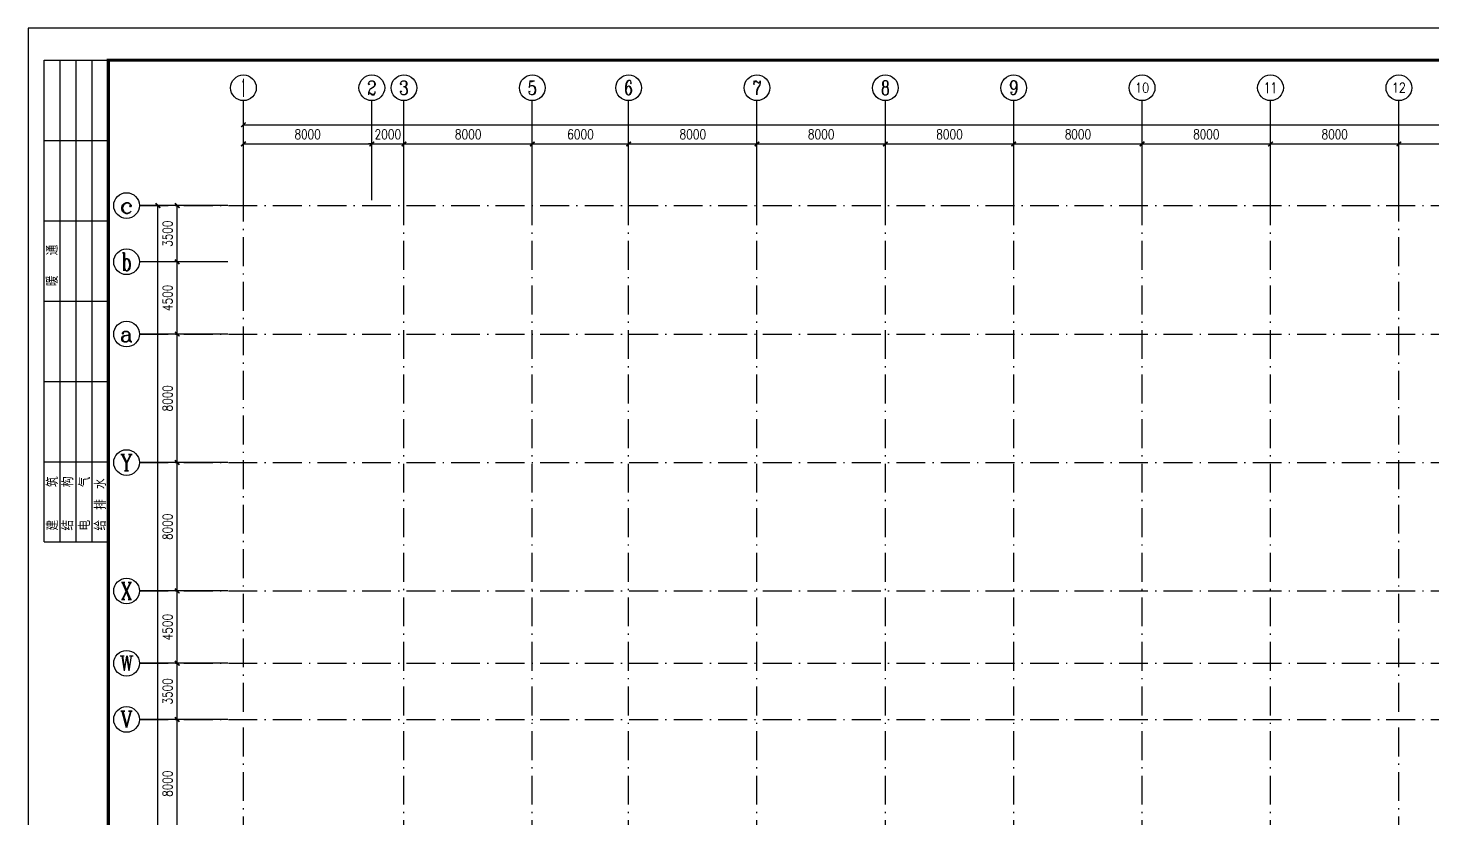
# Model space of a CAD drawing. Extents: x 2468086 to 6957054, y -3413633 to -667223.
# Drawn here: x 4916351 to 5003891, y -1140958 to -1091717 of the extents above; entities that cross this region are included whole.
import ezdxf
from ezdxf.enums import TextEntityAlignment as Align

# ---------------------------------------------------------------- set-up
doc = ezdxf.new("R2010")
doc.units = 0
doc.header["$LTSCALE"] = 100
doc.header["$MEASUREMENT"] = 0
doc.linetypes.add('2', pattern=[18.5, 12, -3, 0.5, -3])
doc.layers.get('0').update_dxf_attribs({"linetype": 'CONTINUOUS'})
doc.layers.get('DEFPOINTS').update_dxf_attribs({"linetype": 'CONTINUOUS'})
for name, color, linetype in [('AXIS', 3, 'CONTINUOUS'), ('AXIS_TEXT', 7, 'CONTINUOUS'), ('PUB_TITLE', 4, 'CONTINUOUS'), ('墙__实线', 3, 'CONTINUOUS'), ('轴线__点划线', 252, '2')]:
    doc.layers.add(name, color=color, linetype=linetype)
doc.styles.add('_TCH_AXIS', font='COMPLEX', dxfattribs={"bigfont": 'GBCBIG'})
doc.styles.add('COMPLEX', font='COMPLEX')
doc.styles.add('DIM_FONT', font='SIMPLEX.shx', dxfattribs={"width": 0.8})
doc.styles.add('HZ', font='txt', dxfattribs={"width": 0.7, "height": 5, "bigfont": 'STF:宋体'})
doc.dimstyles.new('DIMN200', dxfattribs={"dimscale": 2, "dimtxt": 300, "dimasz": 100, "dimexe": 250, "dimexo": 300, "dimgap": 150, "dimtad": 1, "dimdec": 0, "dimzin": 0, "dimdsep": 46, "dimtxsty": 'DIM_FONT', "dimblk": 'ARCHTICK', "dimcen": 0.09, "dimclrt": 7, "dimazin": 2, "dimtfac": 1, "dimtdec": 0, "dimtix": 1, "dimtmove": 2, "dimatfit": 3, "dimldrblk": 'ARCHTICK', "dimfxl": 1, "dimtolj": 1, "dimtzin": 0, "dimarcsym": 0})

# ---------------------------------------------------------------- blocks, each defined once
blk = doc.blocks.new('_ARCHTICK')
at = {"color": 0, "const_width": 0.5}
blk.add_lwpolyline([(-0.71, -0.71), (0.71, 0.71)], dxfattribs=at)
blk = doc.blocks.new('*D2850')
at = {"layer": 'AXIS', "color": 0, "lineweight": -2, "transparency": 16777216}
for p, q in [((4928792, -1134768), (4925142, -1134768)), ((4925642, -1142768), (4925642, -1134768)), ((4928792, -1142768), (4925142, -1142768))]:
    blk.add_line(p, q, dxfattribs=at)
at = {"layer": 'DEFPOINTS', "color": 0, "transparency": 16777216}
for p in [(4925642, -1134768), (4929392, -1134768), (4929392, -1142768)]:
    blk.add_point(p, dxfattribs=at)
at = {"layer": 'AXIS', "color": 0, "lineweight": -2, "transparency": 16777216, "xscale": 200, "yscale": 200, "zscale": 200}
for p, rotation in [((4925642, -1134768), 90), ((4925642, -1142768), 270)]:
    blk.add_blockref('_ARCHTICK', p, dxfattribs=dict(at, rotation=rotation))
at = {"layer": 'AXIS', "color": 7, "transparency": 16777216, "insert": (4925042, -1138768), "char_height": 600, "attachment_point": 5, "rotation": 90, "style": 'DIM_FONT'}
blk.add_mtext('\\A1;8000', dxfattribs=at)
blk = doc.blocks.new('*D2851')
at = {"layer": 'AXIS', "color": 0, "lineweight": -2, "transparency": 16777216}
for p, q in [((4928792, -1131268), (4925142, -1131268)), ((4925642, -1134768), (4925642, -1131268)), ((4928792, -1134768), (4925142, -1134768))]:
    blk.add_line(p, q, dxfattribs=at)
at = {"layer": 'DEFPOINTS', "color": 0, "transparency": 16777216}
for p in [(4925642, -1131268), (4929392, -1131268), (4929392, -1134768)]:
    blk.add_point(p, dxfattribs=at)
at = {"layer": 'AXIS', "color": 0, "lineweight": -2, "transparency": 16777216, "xscale": 200, "yscale": 200, "zscale": 200}
for p, rotation in [((4925642, -1131268), 90), ((4925642, -1134768), 270)]:
    blk.add_blockref('_ARCHTICK', p, dxfattribs=dict(at, rotation=rotation))
at = {"layer": 'AXIS', "color": 7, "transparency": 16777216, "insert": (4925042, -1133018), "char_height": 600, "attachment_point": 5, "rotation": 90, "style": 'DIM_FONT'}
blk.add_mtext('\\A1;3500', dxfattribs=at)
blk = doc.blocks.new('*D2852')
at = {"layer": 'AXIS', "color": 0, "lineweight": -2, "transparency": 16777216}
for p, q in [((4928792, -1126768), (4925142, -1126768)), ((4925642, -1131268), (4925642, -1126768)), ((4928792, -1131268), (4925142, -1131268))]:
    blk.add_line(p, q, dxfattribs=at)
at = {"layer": 'DEFPOINTS', "color": 0, "transparency": 16777216}
for p in [(4925642, -1126768), (4929392, -1126768), (4929392, -1131268)]:
    blk.add_point(p, dxfattribs=at)
at = {"layer": 'AXIS', "color": 0, "lineweight": -2, "transparency": 16777216, "xscale": 200, "yscale": 200, "zscale": 200}
for p, rotation in [((4925642, -1126768), 90), ((4925642, -1131268), 270)]:
    blk.add_blockref('_ARCHTICK', p, dxfattribs=dict(at, rotation=rotation))
at = {"layer": 'AXIS', "color": 7, "transparency": 16777216, "insert": (4925042, -1129018), "char_height": 600, "attachment_point": 5, "rotation": 90, "style": 'DIM_FONT'}
blk.add_mtext('\\A1;4500', dxfattribs=at)
blk = doc.blocks.new('*D2853')
at = {"layer": 'AXIS', "color": 0, "lineweight": -2, "transparency": 16777216}
for p, q in [((4928792, -1118768), (4925142, -1118768)), ((4925642, -1126768), (4925642, -1118768)), ((4928792, -1126768), (4925142, -1126768))]:
    blk.add_line(p, q, dxfattribs=at)
at = {"layer": 'DEFPOINTS', "color": 0, "transparency": 16777216}
for p in [(4925642, -1118768), (4929392, -1118768), (4929392, -1126768)]:
    blk.add_point(p, dxfattribs=at)
at = {"layer": 'AXIS', "color": 0, "lineweight": -2, "transparency": 16777216, "xscale": 200, "yscale": 200, "zscale": 200}
for p, rotation in [((4925642, -1118768), 90), ((4925642, -1126768), 270)]:
    blk.add_blockref('_ARCHTICK', p, dxfattribs=dict(at, rotation=rotation))
at = {"layer": 'AXIS', "color": 7, "transparency": 16777216, "insert": (4925042, -1122768), "char_height": 600, "attachment_point": 5, "rotation": 90, "style": 'DIM_FONT'}
blk.add_mtext('\\A1;8000', dxfattribs=at)
blk = doc.blocks.new('*D2854')
at = {"layer": 'AXIS', "color": 0, "lineweight": -2, "transparency": 16777216}
for p, q in [((4928792, -1110768), (4925142, -1110768)), ((4925642, -1118768), (4925642, -1110768)), ((4928792, -1118768), (4925142, -1118768))]:
    blk.add_line(p, q, dxfattribs=at)
at = {"layer": 'DEFPOINTS', "color": 0, "transparency": 16777216}
for p in [(4925642, -1110768), (4929392, -1110768), (4929392, -1118768)]:
    blk.add_point(p, dxfattribs=at)
at = {"layer": 'AXIS', "color": 0, "lineweight": -2, "transparency": 16777216, "xscale": 200, "yscale": 200, "zscale": 200}
for p, rotation in [((4925642, -1110768), 90), ((4925642, -1118768), 270)]:
    blk.add_blockref('_ARCHTICK', p, dxfattribs=dict(at, rotation=rotation))
at = {"layer": 'AXIS', "color": 7, "transparency": 16777216, "insert": (4925042, -1114768), "char_height": 600, "attachment_point": 5, "rotation": 90, "style": 'DIM_FONT'}
blk.add_mtext('\\A1;8000', dxfattribs=at)
blk = doc.blocks.new('*D2855')
at = {"layer": 'AXIS', "color": 0, "lineweight": -2, "transparency": 16777216}
for p, q in [((4928792, -1106268), (4925142, -1106268)), ((4925642, -1110768), (4925642, -1106268)), ((4928792, -1110768), (4925142, -1110768))]:
    blk.add_line(p, q, dxfattribs=at)
at = {"layer": 'DEFPOINTS', "color": 0, "transparency": 16777216}
for p in [(4925642, -1106268), (4929392, -1106268), (4929392, -1110768)]:
    blk.add_point(p, dxfattribs=at)
at = {"layer": 'AXIS', "color": 0, "lineweight": -2, "transparency": 16777216, "xscale": 200, "yscale": 200, "zscale": 200}
for p, rotation in [((4925642, -1106268), 90), ((4925642, -1110768), 270)]:
    blk.add_blockref('_ARCHTICK', p, dxfattribs=dict(at, rotation=rotation))
at = {"layer": 'AXIS', "color": 7, "transparency": 16777216, "insert": (4925042, -1108518), "char_height": 600, "attachment_point": 5, "rotation": 90, "style": 'DIM_FONT'}
blk.add_mtext('\\A1;4500', dxfattribs=at)
blk = doc.blocks.new('*D2856')
at = {"layer": 'AXIS', "color": 0, "lineweight": -2, "transparency": 16777216}
for p, q in [((4928792, -1102768), (4925142, -1102768)), ((4925642, -1106268), (4925642, -1102768)), ((4928792, -1106268), (4925142, -1106268))]:
    blk.add_line(p, q, dxfattribs=at)
at = {"layer": 'DEFPOINTS', "color": 0, "transparency": 16777216}
for p in [(4925642, -1102768), (4929392, -1102768), (4929392, -1106268)]:
    blk.add_point(p, dxfattribs=at)
at = {"layer": 'AXIS', "color": 0, "lineweight": -2, "transparency": 16777216, "xscale": 200, "yscale": 200, "zscale": 200}
for p, rotation in [((4925642, -1102768), 90), ((4925642, -1106268), 270)]:
    blk.add_blockref('_ARCHTICK', p, dxfattribs=dict(at, rotation=rotation))
at = {"layer": 'AXIS', "color": 7, "transparency": 16777216, "insert": (4925042, -1104518), "char_height": 600, "attachment_point": 5, "rotation": 90, "style": 'DIM_FONT'}
blk.add_mtext('\\A1;3500', dxfattribs=at)
blk = doc.blocks.new('*D2857')
at = {"layer": 'AXIS', "color": 0, "lineweight": -2, "transparency": 16777216}
for p, q in [((4928792, -1102768), (4923942, -1102768)), ((4924442, -1236968), (4924442, -1102768)), ((4928792, -1236968), (4923942, -1236968))]:
    blk.add_line(p, q, dxfattribs=at)
at = {"layer": 'DEFPOINTS', "color": 0, "transparency": 16777216}
for p in [(4924442, -1102768), (4929392, -1102768), (4929392, -1236968)]:
    blk.add_point(p, dxfattribs=at)
at = {"layer": 'AXIS', "color": 0, "lineweight": -2, "transparency": 16777216, "xscale": 200, "yscale": 200, "zscale": 200}
for p, rotation in [((4924442, -1102768), 90), ((4924442, -1236968), 270)]:
    blk.add_blockref('_ARCHTICK', p, dxfattribs=dict(at, rotation=rotation))
at = {"layer": 'AXIS', "color": 7, "transparency": 16777216, "insert": (4923842, -1169868), "char_height": 600, "attachment_point": 5, "rotation": 90, "style": 'DIM_FONT'}
blk.add_mtext('\\A1;134200', dxfattribs=at)
blk = doc.blocks.new('*D2858')
at = {"layer": 'AXIS', "color": 0, "lineweight": -2, "transparency": 16777216}
for p, q in [((4929771, -1102082), (4929771, -1098432)), ((4937771, -1102082), (4937771, -1098432)), ((4929771, -1098932), (4937771, -1098932))]:
    blk.add_line(p, q, dxfattribs=at)
at = {"layer": 'DEFPOINTS', "color": 0, "transparency": 16777216}
for p in [(4937771, -1098932), (4929771, -1102682), (4937771, -1102682)]:
    blk.add_point(p, dxfattribs=at)
at = {"layer": 'AXIS', "color": 0, "lineweight": -2, "transparency": 16777216, "xscale": 200, "yscale": 200, "zscale": 200, "rotation": 180}
blk.add_blockref('_ARCHTICK', (4929771, -1098932), dxfattribs=at)
at = {"layer": 'AXIS', "color": 0, "lineweight": -2, "transparency": 16777216, "xscale": 200, "yscale": 200, "zscale": 200}
blk.add_blockref('_ARCHTICK', (4937771, -1098932), dxfattribs=at)
at = {"layer": 'AXIS', "color": 7, "transparency": 16777216, "insert": (4933771, -1098332), "char_height": 600, "attachment_point": 5, "style": 'DIM_FONT'}
blk.add_mtext('\\A1;8000', dxfattribs=at)
blk = doc.blocks.new('*D2859')
at = {"layer": 'AXIS', "color": 0, "lineweight": -2, "transparency": 16777216}
for p, q in [((4937771, -1102082), (4937771, -1098432)), ((4939771, -1102082), (4939771, -1098432)), ((4937771, -1098932), (4937571, -1098932)), ((4937771, -1098932), (4939771, -1098932)), ((4939771, -1098932), (4939971, -1098932))]:
    blk.add_line(p, q, dxfattribs=at)
at = {"layer": 'DEFPOINTS', "color": 0, "transparency": 16777216}
for p in [(4939771, -1098932), (4937771, -1102682), (4939771, -1102682)]:
    blk.add_point(p, dxfattribs=at)
at = {"layer": 'AXIS', "color": 0, "lineweight": -2, "transparency": 16777216, "xscale": 200, "yscale": 200, "zscale": 200}
blk.add_blockref('_ARCHTICK', (4937771, -1098932), dxfattribs=at)
at = {"layer": 'AXIS', "color": 0, "lineweight": -2, "transparency": 16777216, "xscale": 200, "yscale": 200, "zscale": 200, "rotation": 180}
blk.add_blockref('_ARCHTICK', (4939771, -1098932), dxfattribs=at)
at = {"layer": 'AXIS', "color": 7, "transparency": 16777216, "insert": (4938771, -1098332), "char_height": 600, "attachment_point": 5, "style": 'DIM_FONT'}
blk.add_mtext('\\A1;2000', dxfattribs=at)
blk = doc.blocks.new('*D2860')
at = {"layer": 'AXIS', "color": 0, "lineweight": -2, "transparency": 16777216}
for p, q in [((4939771, -1102082), (4939771, -1098432)), ((4947771, -1102082), (4947771, -1098432)), ((4939771, -1098932), (4947771, -1098932))]:
    blk.add_line(p, q, dxfattribs=at)
at = {"layer": 'DEFPOINTS', "color": 0, "transparency": 16777216}
for p in [(4947771, -1098932), (4939771, -1102682), (4947771, -1102682)]:
    blk.add_point(p, dxfattribs=at)
at = {"layer": 'AXIS', "color": 0, "lineweight": -2, "transparency": 16777216, "xscale": 200, "yscale": 200, "zscale": 200, "rotation": 180}
blk.add_blockref('_ARCHTICK', (4939771, -1098932), dxfattribs=at)
at = {"layer": 'AXIS', "color": 0, "lineweight": -2, "transparency": 16777216, "xscale": 200, "yscale": 200, "zscale": 200}
blk.add_blockref('_ARCHTICK', (4947771, -1098932), dxfattribs=at)
at = {"layer": 'AXIS', "color": 7, "transparency": 16777216, "insert": (4943771, -1098332), "char_height": 600, "attachment_point": 5, "style": 'DIM_FONT'}
blk.add_mtext('\\A1;8000', dxfattribs=at)
blk = doc.blocks.new('*D2861')
at = {"layer": 'AXIS', "color": 0, "lineweight": -2, "transparency": 16777216}
for p, q in [((4947771, -1102082), (4947771, -1098432)), ((4953771, -1102082), (4953771, -1098432)), ((4947771, -1098932), (4953771, -1098932))]:
    blk.add_line(p, q, dxfattribs=at)
at = {"layer": 'DEFPOINTS', "color": 0, "transparency": 16777216}
for p in [(4953771, -1098932), (4947771, -1102682), (4953771, -1102682)]:
    blk.add_point(p, dxfattribs=at)
at = {"layer": 'AXIS', "color": 0, "lineweight": -2, "transparency": 16777216, "xscale": 200, "yscale": 200, "zscale": 200, "rotation": 180}
blk.add_blockref('_ARCHTICK', (4947771, -1098932), dxfattribs=at)
at = {"layer": 'AXIS', "color": 0, "lineweight": -2, "transparency": 16777216, "xscale": 200, "yscale": 200, "zscale": 200}
blk.add_blockref('_ARCHTICK', (4953771, -1098932), dxfattribs=at)
at = {"layer": 'AXIS', "color": 7, "transparency": 16777216, "insert": (4950771, -1098332), "char_height": 600, "attachment_point": 5, "style": 'DIM_FONT'}
blk.add_mtext('\\A1;6000', dxfattribs=at)
blk = doc.blocks.new('*D2862')
at = {"layer": 'AXIS', "color": 0, "lineweight": -2, "transparency": 16777216}
for p, q in [((4953771, -1102082), (4953771, -1098432)), ((4961771, -1102082), (4961771, -1098432)), ((4953771, -1098932), (4961771, -1098932))]:
    blk.add_line(p, q, dxfattribs=at)
at = {"layer": 'DEFPOINTS', "color": 0, "transparency": 16777216}
for p in [(4961771, -1098932), (4953771, -1102682), (4961771, -1102682)]:
    blk.add_point(p, dxfattribs=at)
at = {"layer": 'AXIS', "color": 0, "lineweight": -2, "transparency": 16777216, "xscale": 200, "yscale": 200, "zscale": 200, "rotation": 180}
blk.add_blockref('_ARCHTICK', (4953771, -1098932), dxfattribs=at)
at = {"layer": 'AXIS', "color": 0, "lineweight": -2, "transparency": 16777216, "xscale": 200, "yscale": 200, "zscale": 200}
blk.add_blockref('_ARCHTICK', (4961771, -1098932), dxfattribs=at)
at = {"layer": 'AXIS', "color": 7, "transparency": 16777216, "insert": (4957771, -1098332), "char_height": 600, "attachment_point": 5, "style": 'DIM_FONT'}
blk.add_mtext('\\A1;8000', dxfattribs=at)
blk = doc.blocks.new('*D2863')
at = {"layer": 'AXIS', "color": 0, "lineweight": -2, "transparency": 16777216}
for p, q in [((4961771, -1102082), (4961771, -1098432)), ((4969771, -1102082), (4969771, -1098432)), ((4961771, -1098932), (4969771, -1098932))]:
    blk.add_line(p, q, dxfattribs=at)
at = {"layer": 'DEFPOINTS', "color": 0, "transparency": 16777216}
for p in [(4969771, -1098932), (4961771, -1102682), (4969771, -1102682)]:
    blk.add_point(p, dxfattribs=at)
at = {"layer": 'AXIS', "color": 0, "lineweight": -2, "transparency": 16777216, "xscale": 200, "yscale": 200, "zscale": 200, "rotation": 180}
blk.add_blockref('_ARCHTICK', (4961771, -1098932), dxfattribs=at)
at = {"layer": 'AXIS', "color": 0, "lineweight": -2, "transparency": 16777216, "xscale": 200, "yscale": 200, "zscale": 200}
blk.add_blockref('_ARCHTICK', (4969771, -1098932), dxfattribs=at)
at = {"layer": 'AXIS', "color": 7, "transparency": 16777216, "insert": (4965771, -1098332), "char_height": 600, "attachment_point": 5, "style": 'DIM_FONT'}
blk.add_mtext('\\A1;8000', dxfattribs=at)
blk = doc.blocks.new('*D2864')
at = {"layer": 'AXIS', "color": 0, "lineweight": -2, "transparency": 16777216}
for p, q in [((4969771, -1102082), (4969771, -1098432)), ((4977771, -1102082), (4977771, -1098432)), ((4969771, -1098932), (4977771, -1098932))]:
    blk.add_line(p, q, dxfattribs=at)
at = {"layer": 'DEFPOINTS', "color": 0, "transparency": 16777216}
for p in [(4977771, -1098932), (4969771, -1102682), (4977771, -1102682)]:
    blk.add_point(p, dxfattribs=at)
at = {"layer": 'AXIS', "color": 0, "lineweight": -2, "transparency": 16777216, "xscale": 200, "yscale": 200, "zscale": 200, "rotation": 180}
blk.add_blockref('_ARCHTICK', (4969771, -1098932), dxfattribs=at)
at = {"layer": 'AXIS', "color": 0, "lineweight": -2, "transparency": 16777216, "xscale": 200, "yscale": 200, "zscale": 200}
blk.add_blockref('_ARCHTICK', (4977771, -1098932), dxfattribs=at)
at = {"layer": 'AXIS', "color": 7, "transparency": 16777216, "insert": (4973771, -1098332), "char_height": 600, "attachment_point": 5, "style": 'DIM_FONT'}
blk.add_mtext('\\A1;8000', dxfattribs=at)
blk = doc.blocks.new('*D2865')
at = {"layer": 'AXIS', "color": 0, "lineweight": -2, "transparency": 16777216}
for p, q in [((4977771, -1102082), (4977771, -1098432)), ((4985771, -1102082), (4985771, -1098432)), ((4977771, -1098932), (4985771, -1098932))]:
    blk.add_line(p, q, dxfattribs=at)
at = {"layer": 'DEFPOINTS', "color": 0, "transparency": 16777216}
for p in [(4985771, -1098932), (4977771, -1102682), (4985771, -1102682)]:
    blk.add_point(p, dxfattribs=at)
at = {"layer": 'AXIS', "color": 0, "lineweight": -2, "transparency": 16777216, "xscale": 200, "yscale": 200, "zscale": 200, "rotation": 180}
blk.add_blockref('_ARCHTICK', (4977771, -1098932), dxfattribs=at)
at = {"layer": 'AXIS', "color": 0, "lineweight": -2, "transparency": 16777216, "xscale": 200, "yscale": 200, "zscale": 200}
blk.add_blockref('_ARCHTICK', (4985771, -1098932), dxfattribs=at)
at = {"layer": 'AXIS', "color": 7, "transparency": 16777216, "insert": (4981771, -1098332), "char_height": 600, "attachment_point": 5, "style": 'DIM_FONT'}
blk.add_mtext('\\A1;8000', dxfattribs=at)
blk = doc.blocks.new('*D2866')
at = {"layer": 'AXIS', "color": 0, "lineweight": -2, "transparency": 16777216}
for p, q in [((4985771, -1102082), (4985771, -1098432)), ((4993771, -1102082), (4993771, -1098432)), ((4985771, -1098932), (4993771, -1098932))]:
    blk.add_line(p, q, dxfattribs=at)
at = {"layer": 'DEFPOINTS', "color": 0, "transparency": 16777216}
for p in [(4993771, -1098932), (4985771, -1102682), (4993771, -1102682)]:
    blk.add_point(p, dxfattribs=at)
at = {"layer": 'AXIS', "color": 0, "lineweight": -2, "transparency": 16777216, "xscale": 200, "yscale": 200, "zscale": 200, "rotation": 180}
blk.add_blockref('_ARCHTICK', (4985771, -1098932), dxfattribs=at)
at = {"layer": 'AXIS', "color": 0, "lineweight": -2, "transparency": 16777216, "xscale": 200, "yscale": 200, "zscale": 200}
blk.add_blockref('_ARCHTICK', (4993771, -1098932), dxfattribs=at)
at = {"layer": 'AXIS', "color": 7, "transparency": 16777216, "insert": (4989771, -1098332), "char_height": 600, "attachment_point": 5, "style": 'DIM_FONT'}
blk.add_mtext('\\A1;8000', dxfattribs=at)
blk = doc.blocks.new('*D2867')
at = {"layer": 'AXIS', "color": 0, "lineweight": -2, "transparency": 16777216}
for p, q in [((4993771, -1102082), (4993771, -1098432)), ((5001771, -1102082), (5001771, -1098432)), ((4993771, -1098932), (5001771, -1098932))]:
    blk.add_line(p, q, dxfattribs=at)
at = {"layer": 'DEFPOINTS', "color": 0, "transparency": 16777216}
for p in [(5001771, -1098932), (4993771, -1102682), (5001771, -1102682)]:
    blk.add_point(p, dxfattribs=at)
at = {"layer": 'AXIS', "color": 0, "lineweight": -2, "transparency": 16777216, "xscale": 200, "yscale": 200, "zscale": 200, "rotation": 180}
blk.add_blockref('_ARCHTICK', (4993771, -1098932), dxfattribs=at)
at = {"layer": 'AXIS', "color": 0, "lineweight": -2, "transparency": 16777216, "xscale": 200, "yscale": 200, "zscale": 200}
blk.add_blockref('_ARCHTICK', (5001771, -1098932), dxfattribs=at)
at = {"layer": 'AXIS', "color": 7, "transparency": 16777216, "insert": (4997771, -1098332), "char_height": 600, "attachment_point": 5, "style": 'DIM_FONT'}
blk.add_mtext('\\A1;8000', dxfattribs=at)
blk = doc.blocks.new('*D2868')
at = {"layer": 'AXIS', "color": 0, "lineweight": -2, "transparency": 16777216}
for p, q in [((5001771, -1102082), (5001771, -1098432)), ((5009771, -1102082), (5009771, -1098432)), ((5001771, -1098932), (5009771, -1098932))]:
    blk.add_line(p, q, dxfattribs=at)
at = {"layer": 'DEFPOINTS', "color": 0, "transparency": 16777216}
for p in [(5009771, -1098932), (5001771, -1102682), (5009771, -1102682)]:
    blk.add_point(p, dxfattribs=at)
at = {"layer": 'AXIS', "color": 0, "lineweight": -2, "transparency": 16777216, "xscale": 200, "yscale": 200, "zscale": 200, "rotation": 180}
blk.add_blockref('_ARCHTICK', (5001771, -1098932), dxfattribs=at)
at = {"layer": 'AXIS', "color": 0, "lineweight": -2, "transparency": 16777216, "xscale": 200, "yscale": 200, "zscale": 200}
blk.add_blockref('_ARCHTICK', (5009771, -1098932), dxfattribs=at)
at = {"layer": 'AXIS', "color": 7, "transparency": 16777216, "insert": (5005771, -1098332), "char_height": 600, "attachment_point": 5, "style": 'DIM_FONT'}
blk.add_mtext('\\A1;8000', dxfattribs=at)
blk = doc.blocks.new('*D2896')
at = {"layer": 'AXIS', "color": 0, "lineweight": -2, "transparency": 16777216}
for p, q in [((4929771, -1102082), (4929771, -1097232)), ((4929771, -1097732), (5206271, -1097732)), ((5206271, -1102082), (5206271, -1097232))]:
    blk.add_line(p, q, dxfattribs=at)
at = {"layer": 'DEFPOINTS', "color": 0, "transparency": 16777216}
for p in [(5206271, -1097732), (4929771, -1102682), (5206271, -1102682)]:
    blk.add_point(p, dxfattribs=at)
at = {"layer": 'AXIS', "color": 0, "lineweight": -2, "transparency": 16777216, "xscale": 200, "yscale": 200, "zscale": 200, "rotation": 180}
blk.add_blockref('_ARCHTICK', (4929771, -1097732), dxfattribs=at)
at = {"layer": 'AXIS', "color": 0, "lineweight": -2, "transparency": 16777216, "xscale": 200, "yscale": 200, "zscale": 200}
blk.add_blockref('_ARCHTICK', (5206271, -1097732), dxfattribs=at)
at = {"layer": 'AXIS', "color": 7, "transparency": 16777216, "insert": (5068021, -1097132), "char_height": 600, "attachment_point": 5, "style": 'DIM_FONT'}
blk.add_mtext('\\A1;276500', dxfattribs=at)
blk = doc.blocks.new('_AXISO')
blk.add_circle((0, 0), 0.5)
at = {"layer": 'AXIS_TEXT', "style": 'COMPLEX', "width": 1.041667}
blk.add_attdef('A', text='', height=0.56, dxfattribs=at).set_placement((-0.25, -0.28), (0.25, -0.28), align=Align.FIT)
blk = doc.blocks.new('_LABEL1')
for p, q in [((-150, 20), (-75, 20)), ((-150, 20), (-150, 0)), ((-125, 20), (-125, 0)), ((-100, 20), (-100, 0)), ((-75, 20), (-75, 0)), ((-75, 20), (-75, 0)), ((-75, 20), (0, 20)), ((-50, 20), (-50, 0)), ((-25, 20), (-25, 0)), ((0, 20), (0, 0)), ((-150, 15), (-75, 15)), ((-75, 15), (0, 15)), ((-150, 10), (-75, 10)), ((-75, 10), (0, 10)), ((-150, 5), (-75, 5)), ((-75, 5), (0, 5)), ((-150, 0), (-75, 0)), ((-75, 0), (0, 0))]:
    blk.add_line(p, q)
at = {"style": 'HZ'}
for s, p in [('建   筑', (-146.45, 15.65)), ('暖  通', (-70.35, 15.73)), ('结   构', (-146.45, 10.91)), ('电   气', (-146.45, 5.65)), ('给 排 水', (-146.45, 0.73))]:
    blk.add_text(s, height=3.509, dxfattribs=at).set_placement(p)
blk = doc.blocks.new('a00')
at = {"layer": 'PUB_TITLE'}
blk.add_lwpolyline([(2049330, 4204231), (2376330, 4204231), (2376330, 4372431), (2049330, 4372431)], close=True, dxfattribs=at)
at = {"layer": 'PUB_TITLE', "const_width": 200}
blk.add_lwpolyline([(2054330, 4206231), (2374330, 4206231), (2374330, 4370431), (2054330, 4370431)], close=True, dxfattribs=at)
at = {"layer": 'PUB_TITLE', "xscale": 200, "yscale": 200, "zscale": 200, "rotation": 90}
blk.add_blockref('_LABEL1', (2054330, 4370431), dxfattribs=at)

msp = doc.modelspace()

# ---------------------------------------------------------------- linework, layer by layer
at = {"layer": 'AXIS'}
for p, q in [((4929770.8, -1102420.6), (4929770.8, -1096231.2)), ((4937770.8, -1102420.6), (4937770.8, -1096231.2)), ((4939770.8, -1102420.6), (4939770.8, -1096231.2)), ((4947770.8, -1102420.6), (4947770.8, -1096231.2)), ((4953770.8, -1102420.6), (4953770.8, -1096231.2)), ((4961770.8, -1102420.6), (4961770.8, -1096231.2)), ((4969770.8, -1102420.6), (4969770.8, -1096231.2)), ((4977770.8, -1102420.6), (4977770.8, -1096231.2)), ((4985770.8, -1102420.6), (4985770.8, -1096231.2)), ((4993770.8, -1102420.6), (4993770.8, -1096231.2)), ((5001770.8, -1102420.6), (5001770.8, -1096231.2)), ((4927279.8, -1102767.8), (4923285.1, -1102767.8)), ((4927279.8, -1106267.8), (4923285.1, -1106267.8)), ((4927279.8, -1110767.8), (4923285.1, -1110767.8)), ((4927279.8, -1118767.8), (4923285.1, -1118767.8)), ((4927279.8, -1126767.8), (4923285.1, -1126767.8)), ((4927279.8, -1131267.8), (4923285.1, -1131267.8)), ((4927279.8, -1134767.8), (4923285.1, -1134767.8))]:
    msp.add_line(p, q, dxfattribs=at)
for centre in [(4922485.1, -1102767.8), (4922485.1, -1106267.8), (4922485.1, -1110767.8), (4922485.1, -1118767.8), (4922485.1, -1126767.8), (4922485.1, -1131267.8), (4922485.1, -1134767.8)]:
    msp.add_circle(centre, 800, dxfattribs=at)
at = {"layer": '轴线__点划线', "ltscale": 1.5}
for p, q in [((4929770.8, -1236967.6), (4929770.8, -1096231.2)), ((4939770.8, -1184467.9), (4939770.8, -1096231.2)), ((4947770.8, -1184467.9), (4947770.8, -1096231.2)), ((4953770.8, -1184467.9), (4953770.8, -1096231.2)), ((4961770.8, -1184467.9), (4961770.8, -1096231.2)), ((4969770.8, -1184467.9), (4969770.8, -1096231.2)), ((4977770.8, -1184467.8), (4977770.8, -1096231.2)), ((4985770.8, -1184467.9), (4985770.8, -1096231.2)), ((4993770.8, -1184467.9), (4993770.8, -1096231.2)), ((5001770.8, -1236967.6), (5001770.8, -1096231.2)), ((4923285.1, -1102767.8), (5209735.1, -1102767.8)), ((4923285.1, -1110767.8), (5210016.5, -1110767.8)), ((4923285.1, -1118767.8), (5210016.5, -1118767.8)), ((4923285.1, -1126767.8), (5210016.5, -1126767.8)), ((4923285.1, -1131267.8), (5097770.8, -1131267.8)), ((4923285.1, -1134767.8), (5036685, -1134767.8))]:
    msp.add_line(p, q, dxfattribs=at)

# ---------------------------------------------------------------- block references
at = {"layer": 'AXIS'}
ref = msp.add_blockref('_AXISO', (4929770.8, -1095431.2), dxfattribs=dict(at, xscale=1600, yscale=1600, zscale=1600))
ref.add_attrib('A', '1', dxfattribs={"layer": 'AXIS_TEXT', "ltscale": 500, "height": 1110, "style": '_TCH_AXIS', "width": 0.555556}).set_placement((4929638.7, -1095986.2), (4929902.9, -1095986.2), align=Align.FIT)
ref = msp.add_blockref('_AXISO', (4937770.8, -1095431.2), dxfattribs=dict(at, xscale=1600, yscale=1600, zscale=1600))
ref.add_attrib('A', '2', dxfattribs={"layer": 'AXIS_TEXT', "ltscale": 500, "height": 876.8, "style": '_TCH_AXIS'}).set_placement((4937478.5, -1095869.6), (4938063.1, -1095869.6), align=Align.FIT)
ref = msp.add_blockref('_AXISO', (4939770.8, -1095431.2), dxfattribs=dict(at, xscale=1600, yscale=1600, zscale=1600))
ref.add_attrib('A', '3', dxfattribs={"layer": 'AXIS_TEXT', "ltscale": 500, "height": 876.8, "style": '_TCH_AXIS'}).set_placement((4939478.5, -1095869.6), (4940063.1, -1095869.6), align=Align.FIT)
ref = msp.add_blockref('_AXISO', (4947770.8, -1095431.2), dxfattribs=dict(at, xscale=1600, yscale=1600, zscale=1600))
ref.add_attrib('A', '5', dxfattribs={"layer": 'AXIS_TEXT', "ltscale": 500, "height": 876.8, "style": '_TCH_AXIS'}).set_placement((4947478.5, -1095869.6), (4948063.1, -1095869.6), align=Align.FIT)
ref = msp.add_blockref('_AXISO', (4953770.8, -1095431.2), dxfattribs=dict(at, xscale=1600, yscale=1600, zscale=1600))
ref.add_attrib('A', '6', dxfattribs={"layer": 'AXIS_TEXT', "ltscale": 500, "height": 899.7, "style": '_TCH_AXIS', "width": 0.928571}).set_placement((4953492.3, -1095881), (4954049.3, -1095881), align=Align.FIT)
ref = msp.add_blockref('_AXISO', (4961770.8, -1095431.2), dxfattribs=dict(at, xscale=1600, yscale=1600, zscale=1600))
ref.add_attrib('A', '7', dxfattribs={"layer": 'AXIS_TEXT', "ltscale": 500, "height": 876.8, "style": '_TCH_AXIS'}).set_placement((4961478.5, -1095869.6), (4962063.1, -1095869.6), align=Align.FIT)
ref = msp.add_blockref('_AXISO', (4969770.8, -1095431.2), dxfattribs=dict(at, xscale=1600, yscale=1600, zscale=1600))
ref.add_attrib('A', '8', dxfattribs={"layer": 'AXIS_TEXT', "ltscale": 500, "height": 876.8, "style": '_TCH_AXIS'}).set_placement((4969478.5, -1095869.6), (4970063.1, -1095869.6), align=Align.FIT)
ref = msp.add_blockref('_AXISO', (4977770.8, -1095431.2), dxfattribs=dict(at, xscale=1600, yscale=1600, zscale=1600))
ref.add_attrib('A', '9', dxfattribs={"layer": 'AXIS_TEXT', "ltscale": 500, "height": 899.7, "style": '_TCH_AXIS', "width": 0.928571}).set_placement((4977492.3, -1095881), (4978049.3, -1095881), align=Align.FIT)
ref = msp.add_blockref('_AXISO', (4985770.8, -1095431.2), dxfattribs=dict(at, xscale=1600, yscale=1600, zscale=1600))
ref.add_attrib('A', '10', dxfattribs={"layer": 'AXIS_TEXT', "ltscale": 500, "height": 593.74, "style": '_TCH_AXIS', "width": 1.068966}).set_placement((4985332.6, -1095728.1), (4986209, -1095728.1), align=Align.FIT)
ref = msp.add_blockref('_AXISO', (4993770.8, -1095431.2), dxfattribs=dict(at, xscale=1600, yscale=1600, zscale=1600))
ref.add_attrib('A', '11', dxfattribs={"layer": 'AXIS_TEXT', "ltscale": 500, "height": 673.7, "style": '_TCH_AXIS', "width": 1.041667}).set_placement((4993369.8, -1095768), (4994171.8, -1095768), align=Align.FIT)
ref = msp.add_blockref('_AXISO', (5001770.8, -1095431.2), dxfattribs=dict(at, xscale=1600, yscale=1600, zscale=1600))
ref.add_attrib('A', '12', dxfattribs={"layer": 'AXIS_TEXT', "ltscale": 500, "height": 593.74, "style": '_TCH_AXIS', "width": 1.068966}).set_placement((5001332.6, -1095728.1), (5002209, -1095728.1), align=Align.FIT)
at = {"layer": '墙__实线'}
msp.add_blockref('a00', (2867020.5, -5464147.8), dxfattribs=at)

# ---------------------------------------------------------------- texts
at = {"layer": 'AXIS_TEXT', "style": '_TCH_AXIS'}
for s, height, width, p, p2 in [('c', 971.8, 1.384615, (4922068.6, -1103253.8), (4922901.6, -1103253.8)), ('b', 1111.4, 0.75, (4922167.6, -1106823.5), (4922802.7, -1106823.5)), ('a', 971.8, 1.2, (4922068.6, -1111253.8), (4922901.6, -1111253.8)), ('Y', 1018.2, 0.842105, (4922097.3, -1119276.9), (4922873, -1119276.9)), ('X', 1065, 0.777778, (4922130.1, -1127300.3), (4922840.2, -1127300.3)), ('W', 926.9, 0.909091, (4922043.8, -1131731.3), (4922926.5, -1131731.3)), ('V', 1018.2, 0.888889, (4922097.3, -1135276.9), (4922873, -1135276.9))]:
    msp.add_text(s, height=height, dxfattribs=dict(at, width=width)).set_placement(p, p2, align=Align.FIT)

# ---------------------------------------------------------------- dimensions: what is measured, and where the dimension line sits
at = {"layer": 'AXIS'}
for p1, p2, distance, picture, middle in [((4929770.8, -1102682), (5206270.8, -1102682), 4950, '*D2896', (5068020.8, -1097132)), ((4929770.8, -1102682), (4937770.8, -1102682), 3750, '*D2858', (4933770.8, -1098332)), ((4937770.8, -1102682), (4939770.8, -1102682), 3750, '*D2859', (4938770.8, -1098332)), ((4939770.8, -1102682), (4947770.8, -1102682), 3750, '*D2860', (4943770.8, -1098332)), ((4947770.8, -1102682), (4953770.8, -1102682), 3750, '*D2861', (4950770.8, -1098332)), ((4953770.8, -1102682), (4961770.8, -1102682), 3750, '*D2862', (4957770.8, -1098332)), ((4961770.8, -1102682), (4969770.8, -1102682), 3750, '*D2863', (4965770.8, -1098332)), ((4969770.8, -1102682), (4977770.8, -1102682), 3750, '*D2864', (4973770.8, -1098332)), ((4977770.8, -1102682), (4985770.8, -1102682), 3750, '*D2865', (4981770.8, -1098332)), ((4985770.8, -1102682), (4993770.8, -1102682), 3750, '*D2866', (4989770.8, -1098332)), ((4993770.8, -1102682), (5001770.8, -1102682), 3750, '*D2867', (4997770.8, -1098332)), ((5001770.8, -1102682), (5009770.8, -1102682), 3750, '*D2868', (5005770.8, -1098332)), ((4929392.5, -1236967.6), (4929392.5, -1102767.8), 4950, '*D2857', (4923842.5, -1169867.7)), ((4929392.5, -1106267.8), (4929392.5, -1102767.8), 3750, '*D2856', (4925042.5, -1104517.8)), ((4929392.5, -1110767.8), (4929392.5, -1106267.8), 3750, '*D2855', (4925042.5, -1108517.8)), ((4929392.5, -1118767.8), (4929392.5, -1110767.8), 3750, '*D2854', (4925042.5, -1114767.8)), ((4929392.5, -1126767.8), (4929392.5, -1118767.8), 3750, '*D2853', (4925042.5, -1122767.8)), ((4929392.5, -1131267.8), (4929392.5, -1126767.8), 3750, '*D2852', (4925042.5, -1129017.8)), ((4929392.5, -1134767.8), (4929392.5, -1131267.8), 3750, '*D2851', (4925042.5, -1133017.8)), ((4929392.5, -1142767.8), (4929392.5, -1134767.8), 3750, '*D2850', (4925042.5, -1138767.8))]:
    dim = msp.add_aligned_dim(p1=p1, p2=p2, distance=distance, dimstyle='DIMN200', dxfattribs=at)
    dim.commit()
    dim.dimension.update_dxf_attribs({"geometry": picture, "text_midpoint": middle})

doc.saveas('drawing.dxf')
